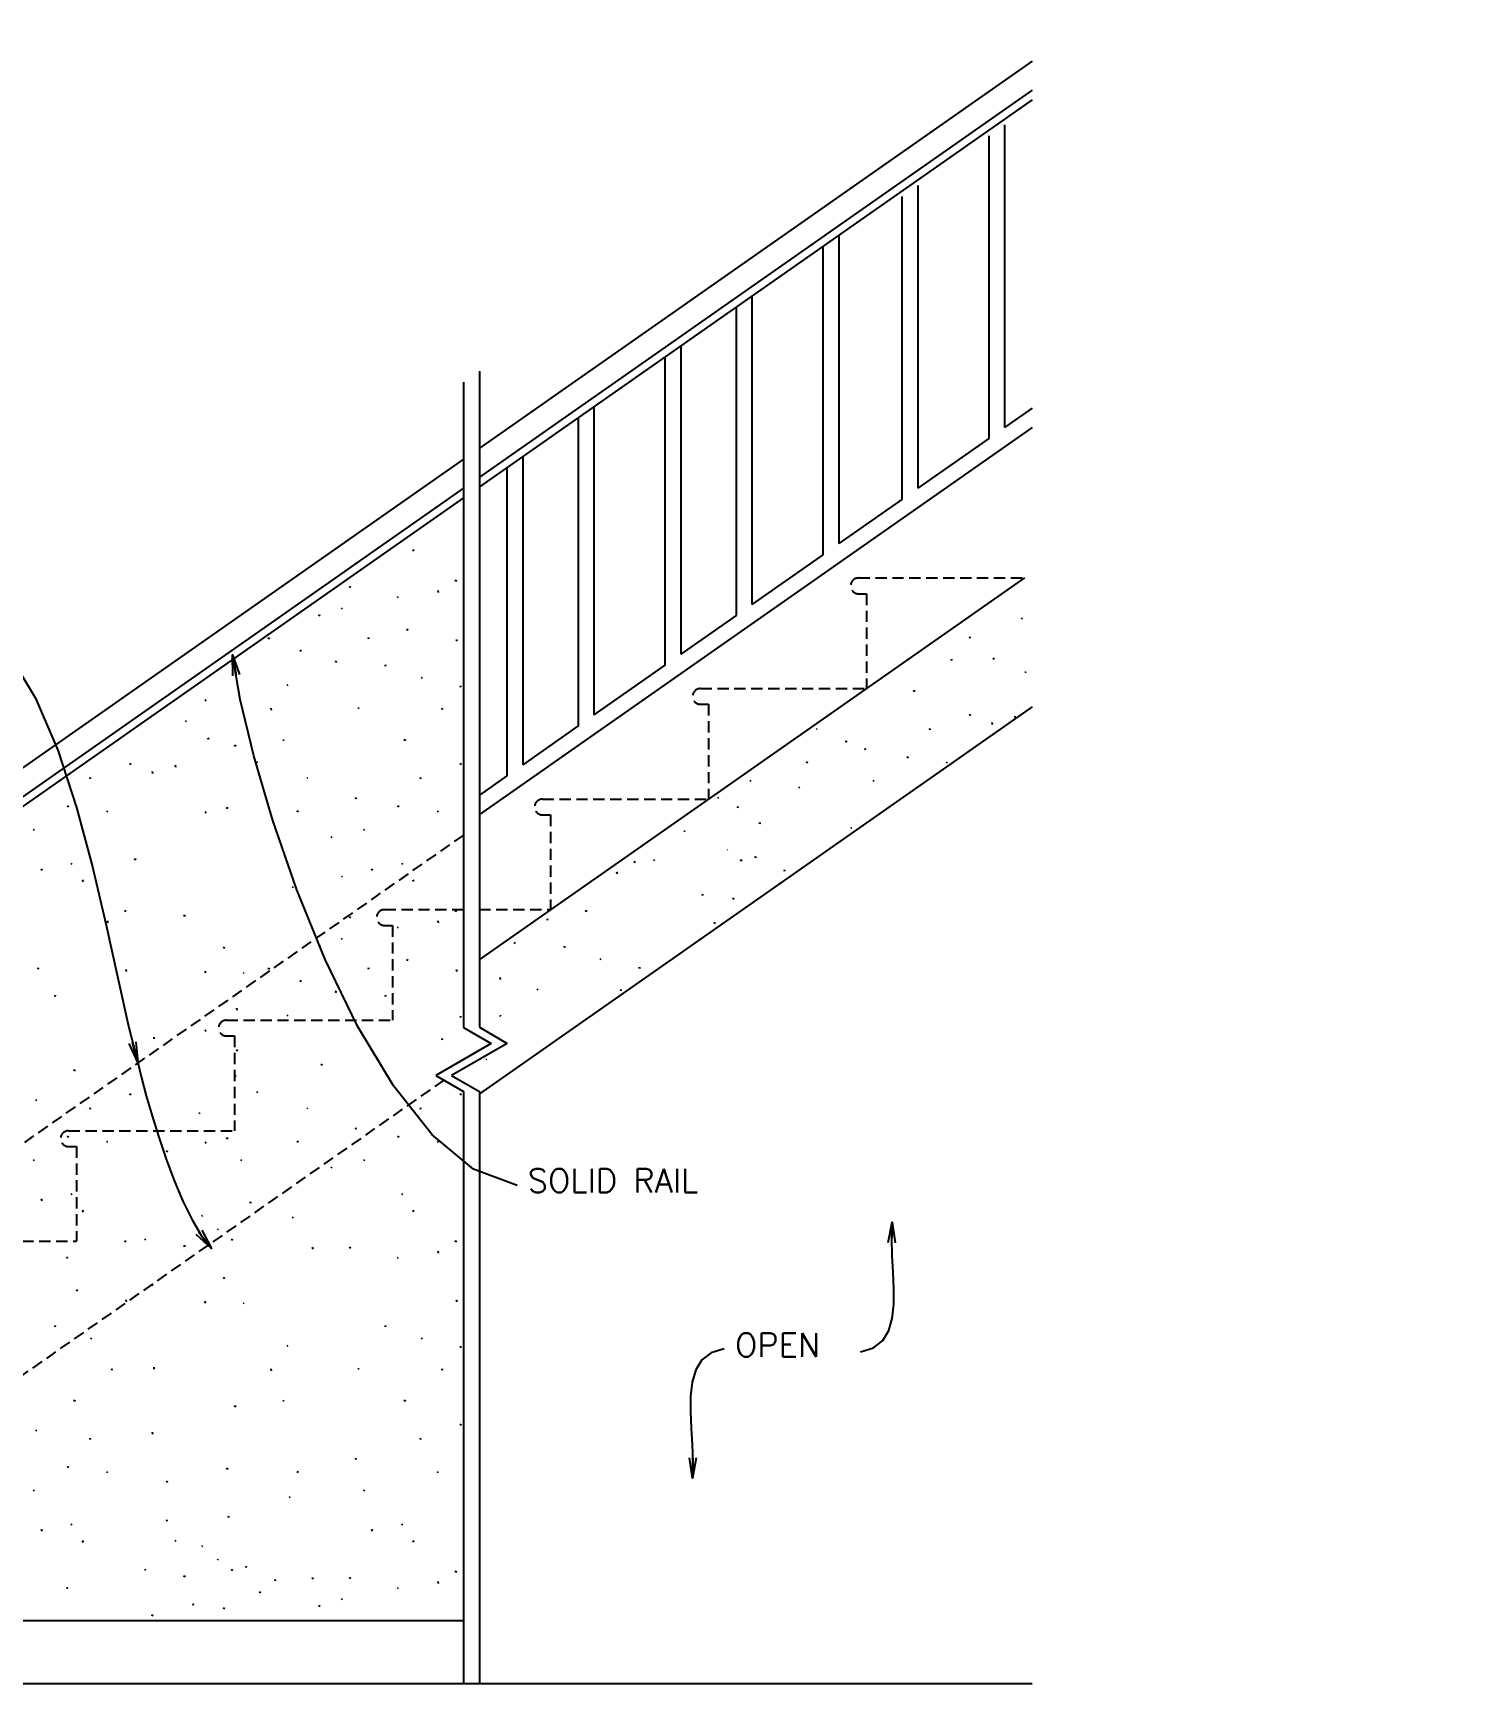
# Model space of a CAD drawing. Header units: inches. Extents: x -1842 to 12195, y -2228 to 2193.
# Drawn here: x 10715.2 to 10906.5, y 556.5 to 776.9 of the extents above; entities that cross this region are included whole.
import ezdxf

# ---------------------------------------------------------------- set-up
doc = ezdxf.new("R2010")
doc.units = ezdxf.units.IN
doc.header["$LTSCALE"] = 6
doc.header["$MEASUREMENT"] = 0
doc.linetypes.add('HIDDEN', pattern=[0.375, 0.25, -0.125])
for name, color, linetype in [('R-AGSFINE', 4, 'Continuous'), ('R-AGSHEAVY', 1, 'Continuous'), ('R-AGSMEDIUM', 2, 'Continuous'), ('R-AGSPATT', 4, 'Continuous'), ('R-AGSTEXT', 6, 'Continuous')]:
    doc.layers.add(name, color=color, linetype=linetype)
doc.styles.add('AGSROMANS', font='romans')

# ---------------------------------------------------------------- blocks, each defined once
blk = doc.blocks.new('AGSARROW')
for points in [[(-1, 0.167), (0, 0), (-1, -0.167)], [(0, 0), (-1, 0)]]:
    blk.add_lwpolyline(points)

msp = doc.modelspace()

# ---------------------------------------------------------------- linework, layer by layer
msp.add_lwpolyline([(9411.2171747, 1494.6223555, 0.5, 0.5, 0), (10906.2764094, 1494.6223555, 0, 0, 0), (10906.2764094, 368.173134, 0.5, 0.5, 0), (9411.2171747, 368.173134, 0.5, 0.5, 0)], format="xyseb")
at = {"layer": 'R-AGSFINE', "linetype": 'HIDDEN'}
for p, q in [((10824.8722459, 704.426749), (10846.9250829, 704.426749)), ((10824.8722459, 702.3311621), (10825.923822, 702.3311621)), ((10825.923822, 702.3311621), (10825.923822, 689.7273794)), ((10803.870985, 689.7273794), (10825.923822, 689.7273794)), ((10803.870985, 687.6317925), (10804.9225611, 687.6317925)), ((10804.9225611, 687.6317925), (10804.9225611, 675.0280099)), ((10782.8772894, 675.0280099), (10804.9225611, 675.0280099)), ((10782.8772894, 672.9324229), (10783.9213002, 672.9324229)), ((10783.9213002, 672.9324229), (10783.9213002, 660.3362056)), ((10772.376659, 670.246743), (10711.4835938, 627.6163017)), ((10761.8760285, 660.3362056), (10772.376659, 660.3362056)), ((10774.4798112, 660.3362056), (10783.9213002, 660.3362056)), ((10761.8760285, 658.2330534), (10762.9276046, 658.2330534)), ((10762.9276046, 658.2330534), (10762.9276046, 645.636836)), ((10740.8823329, 645.636836), (10762.9276046, 645.636836)), ((10740.8823329, 643.5336838), (10741.9339091, 643.5336838)), ((10741.9339091, 643.5336838), (10741.9339091, 630.9374665)), ((10769.7741973, 637.6630144), (10711.4835938, 596.8558093)), ((10719.8810721, 630.9374665), (10741.9339091, 630.9374665)), ((10719.8810721, 628.8418796), (10720.9326482, 628.8418796)), ((10720.9326482, 628.8418796), (10720.9326482, 616.2380969)), ((10711.4835938, 616.2380969), (10720.9326482, 616.2380969))]:
    msp.add_line(p, q, dxfattribs=at)
for centre in [(10824.8713395, 703.3790972), (10803.8733052, 688.6804732), (10782.8752709, 673.9818492), (10761.8772366, 659.2832252), (10740.8792023, 644.5846012), (10719.8811681, 629.8859772)]:
    msp.add_arc(centre, 1.0499017, 90, 270, dxfattribs=at)
at = {"layer": 'R-AGSHEAVY'}
for points in [[(10847.9690937, 773.1271993), (10774.4798112, 721.6831885)], [(10847.9690937, 769.2840291), (10774.4798112, 717.832453)], [(10847.9690937, 724.4445214), (10774.4798112, 673.0005106)], [(10772.376659, 720.2155211), (10711.4835938, 677.5850798)], [(10772.376659, 716.3647856), (10711.4835938, 673.7419096)], [(10847.9690937, 687.2762236), (10774.4798112, 635.8322128)]]:
    msp.add_lwpolyline(points, dxfattribs=at)
at = {"layer": 'R-AGSMEDIUM'}
for p, q in [((10847.9690937, 767.9979288), (10774.4798112, 716.553918)), ((10842.1967731, 763.2242272), (10842.1967731, 722.9617235)), ((10844.29236, 764.6994599), (10844.29236, 724.4369561)), ((10832.7477187, 756.6121588), (10832.7477187, 716.349655)), ((10830.6445665, 755.1369261), (10830.6445665, 714.8744223)), ((10822.2470883, 749.992525), (10822.2470883, 709.0037529)), ((10820.1439361, 748.5248577), (10820.1439361, 707.5285202)), ((10810.702447, 741.9127892), (10810.702447, 700.9164518)), ((10808.5992948, 740.4375565), (10808.5992948, 699.4412191)), ((10801.2458274, 735.3007208), (10801.2458274, 694.296818)), ((10774.4798112, 731.9341642), (10774.4798112, 644.6836088)), ((10799.1426752, 733.8254881), (10799.1426752, 692.8291507)), ((10772.376659, 730.4664968), (10772.376659, 644.6760435)), ((10787.5980339, 725.7457523), (10787.5980339, 684.7494148)), ((10789.7011861, 727.2134196), (10789.7011861, 686.2170822)), ((10847.9690937, 727.0015914), (10844.29236, 724.4369561)), ((10842.1967731, 722.9617235), (10832.7477187, 716.349655)), ((10778.1565449, 719.1261185), (10778.1565449, 678.1373464)), ((10780.2521318, 720.5937859), (10780.2521318, 679.6050138)), ((10772.376659, 715.0862506), (10711.4835938, 672.4633746)), ((10830.6445665, 714.8744223), (10822.2470883, 709.0037529)), ((10820.1439361, 707.5285202), (10810.702447, 700.9164518)), ((10846.9250829, 704.426749), (10774.4798112, 653.7165719)), ((10808.5992948, 699.4412191), (10801.2458274, 694.296818)), ((10799.1426752, 692.8291507), (10789.7011861, 686.2170822)), ((10787.5980339, 684.7494148), (10780.2521318, 679.6050138)), ((10778.1565449, 678.1373464), (10774.4798112, 675.5575806)), ((10772.376659, 644.6760435), (10776.060958, 642.5426301)), ((10774.4798112, 644.6836088), (10778.1641102, 642.5501954)), ((10776.060958, 642.5426301), (10768.6847947, 638.2909339)), ((10778.1641102, 642.5501954), (10770.7879469, 638.2984992)), ((10768.6847947, 638.2909339), (10772.376659, 636.1650858)), ((10770.7879469, 638.2984992), (10774.4798112, 636.1726511)), ((10772.376659, 636.1650858), (10772.376659, 557.4406187)), ((10774.4798112, 636.1726511), (10774.4798112, 557.4406187)), ((10711.4835938, 565.8380969), (10772.376659, 565.8380969)), ((10586.5427352, 557.4406187), (10847.9690937, 557.4406187))]:
    msp.add_line(p, q, dxfattribs=at)
at = {"layer": 'R-AGSPATT'}
for points in [[(10765.6208499, 708.1942662), (10765.7494599, 707.982438)], [(10757.4200694, 703.1557793), (10757.2006758, 703.2465628)], [(10771.4688235, 704.0106577), (10771.2418646, 704.0787454)], [(10763.6841342, 701.9302014), (10763.5479589, 701.8318526)], [(10768.94958, 702.7472533), (10769.0176677, 702.4975986)], [(10753.3196791, 699.4109579), (10753.0927202, 699.5017415)], [(10756.2474485, 700.4322728), (10756.1264038, 700.333924)], [(10846.6376016, 699.0856502), (10846.5316875, 698.9721708)], [(10759.7199193, 696.573972), (10759.7577457, 696.3394479)], [(10765.0307568, 697.4969381), (10764.803798, 697.5725911)], [(10839.8061396, 696.4831885), (10839.5640501, 696.5285803)], [(10746.6470883, 696.3394479), (10746.3898682, 696.4151008)], [(10750.6793909, 694.8717805), (10750.7474785, 694.6372563)], [(10771.4083011, 696.2713602), (10771.4763888, 696.0292707)], [(10755.543876, 693.2528072), (10755.3320477, 693.3435908)], [(10762.1483792, 692.7308018), (10761.913855, 692.7988895)], [(10837.3549838, 693.4873314), (10837.1355902, 693.555419)], [(10842.8019967, 693.8277697), (10842.8322579, 693.5932455)], [(10749.0074605, 690.2191236), (10748.9091117, 690.1207748)], [(10766.8691237, 691.1950468), (10766.748079, 691.0588715)], [(10772.1270042, 689.9694689), (10771.8849148, 690.0148607)], [(10847.1142153, 691.9591417), (10847.0083011, 691.8305316)], [(10738.1512612, 688.1764938), (10738.0150859, 688.078145)], [(10832.3845845, 689.333984), (10832.1349298, 689.4020717)], [(10746.7605677, 687.1097871), (10746.7983942, 686.8525671)], [(10758.4716455, 687.1476136), (10758.3732966, 687.0190036)], [(10769.6758484, 686.9736118), (10769.4564548, 687.0416994)], [(10839.8061396, 686.133864), (10839.5640501, 686.2170822)], [(10845.6616785, 686.0657763), (10845.7146356, 685.8085562)], [(10735.5185383, 685.445422), (10735.4126242, 685.316812)], [(10819.3420147, 684.3787154), (10819.2436659, 684.2728012)], [(10834.291039, 684.4694989), (10834.3439961, 684.2274094)], [(10842.5977337, 685.1957673), (10842.6279949, 684.9536778)], [(10738.3782201, 683.1607027), (10738.4765689, 682.9337439)], [(10742.1533026, 682.0713002), (10741.8960826, 682.1545184)], [(10748.4854551, 682.8883521), (10748.3871063, 682.7673074)], [(10764.7054491, 682.8202644), (10764.4557944, 682.8883521)], [(10823.3516214, 682.631132), (10823.109532, 682.706785)], [(10825.6968631, 681.7913842), (10825.7422549, 681.5719906)], [(10728.2104626, 679.6201444), (10727.9683732, 679.7033626)], [(10734.0660015, 679.5520567), (10734.1189586, 679.2948366)], [(10744.9902885, 680.0059744), (10744.8541132, 679.892495)], [(10772.1270042, 679.6201444), (10771.8849148, 679.7033626)], [(10818.1391327, 679.8471032), (10817.9121738, 679.9378868)], [(10831.5221408, 680.4977187), (10831.2951819, 680.5885022)], [(10836.6741072, 679.9378868), (10836.5379319, 679.8017115)], [(10722.6953621, 677.9557793), (10722.7483191, 677.7136898)], [(10731.0020568, 678.6820477), (10731.0323179, 678.4399582)], [(10751.6628793, 677.8649958), (10751.5645305, 677.7590816)], [(10766.6119036, 677.9557793), (10766.6648607, 677.7136898)], [(10810.5511411, 677.486731), (10810.4225311, 677.3505556)], [(10826.8997451, 677.486731), (10826.7862657, 677.3505556)], [(10758.0177277, 675.2776646), (10758.0631195, 675.058271)], [(10806.2691837, 675.2549687), (10806.1557043, 675.1490546)], [(10817.0194689, 676.616722), (10816.8908589, 676.5032425)], [(10719.9264638, 673.9839991), (10719.699505, 674.0747826)], [(10725.0784302, 673.4241672), (10724.9422549, 673.2879918)], [(10738.1512612, 673.3258183), (10738.0150859, 673.2199042)], [(10741.0790306, 673.7797361), (10740.8369412, 673.8478237)], [(10750.4599973, 673.3333836), (10750.2330384, 673.4241672)], [(10763.8430054, 673.9839991), (10763.6160465, 674.0747826)], [(10768.9949718, 673.4241672), (10768.8587965, 673.2879918)], [(10808.962429, 673.9159114), (10808.7430354, 673.9613032)], [(10715.3040682, 670.9730114), (10715.1905887, 670.836836)], [(10759.2206097, 670.9730114), (10759.1071303, 670.836836)], [(10801.8132246, 670.7914443), (10801.6997451, 670.6779648)], [(10811.8750679, 671.7673674), (10811.6178478, 671.8354551)], [(10823.9417145, 671.2604926), (10823.8282351, 671.1545785)], [(10754.8554341, 669.9970882), (10754.74952, 669.8836088)], [(10807.4645005, 668.2948967), (10807.4947616, 668.3327232)], [(10716.2270342, 665.7756532), (10716.3253831, 665.5259985)], [(10720.3349898, 666.4489645), (10720.2063798, 666.3430504)], [(10728.8535128, 666.9558393), (10728.6189886, 667.0390576)], [(10760.1435758, 665.7756532), (10760.2419247, 665.5259985)], [(10764.2515314, 666.4489645), (10764.1229214, 666.3430504)], [(10795.2314173, 666.6078357), (10795.0044584, 666.6759234)], [(10797.780922, 666.9331435), (10797.6598772, 666.8120987)], [(10809.4012162, 666.8120987), (10809.166692, 666.9028823)], [(10811.3001054, 667.2433206), (10811.0731465, 667.3114082)], [(10814.9768391, 665.6546085), (10815.0222309, 665.4352149)], [(10721.7043083, 664.2777247), (10721.8329184, 664.0658964)], [(10756.2625791, 664.746773), (10756.1490997, 664.6408589)], [(10765.6208499, 664.2777247), (10765.7494599, 664.0658964)], [(10792.7121738, 665.3444314), (10792.7802615, 665.0947766)], [(10749.7488595, 663.3471933), (10749.6202495, 663.2488444)], [(10804.2643804, 662.2350948), (10804.0449868, 662.3031825)], [(10808.3345095, 661.7055241), (10808.1075506, 661.7963077)], [(10727.5522819, 660.0941161), (10727.325323, 660.1622038)], [(10735.4126242, 659.4435007), (10735.1554041, 659.5342843)], [(10757.4200694, 659.2392377), (10757.2006758, 659.3300213)], [(10771.4688235, 660.0941161), (10771.2418646, 660.1622038)], [(10783.4825131, 659.1711501), (10783.5203396, 658.9366259)], [(10788.7933507, 660.0941161), (10788.5663918, 660.1697691)], [(10725.0330384, 658.8307118), (10725.1011261, 658.581057)], [(10763.6841342, 658.0136598), (10763.5479589, 657.915311)], [(10768.94958, 658.8307118), (10769.0176677, 658.581057)], [(10805.8606578, 658.505404), (10805.6488295, 658.5961876)], [(10740.6553741, 655.1918045), (10740.4284152, 655.2825881)], [(10753.3196791, 655.4944163), (10753.0927202, 655.5851999)], [(10756.2474485, 656.5157313), (10756.1264038, 656.4173824)], [(10779.3064698, 655.8499852), (10779.0946416, 655.9407688)], [(10785.910973, 655.3279798), (10785.6764488, 655.3960675)], [(10715.8033777, 652.6574305), (10715.8412042, 652.4229063)], [(10746.6470883, 652.4229063), (10746.3898682, 652.4985592)], [(10759.7199193, 652.6574305), (10759.7577457, 652.4229063)], [(10765.0307568, 653.5803965), (10764.803798, 653.6560495)], [(10790.6317175, 653.7922248), (10790.5106728, 653.6560495)], [(10795.889598, 652.5666469), (10795.6475086, 652.6120387)], [(10727.4917595, 652.3548186), (10727.5598472, 652.1127292)], [(10738.1815224, 651.9916844), (10737.9696941, 652.082468)], [(10743.1746175, 651.9462927), (10743.0762687, 651.8403785)], [(10750.6793909, 650.9552389), (10750.7474785, 650.7207148)], [(10771.4083011, 652.3548186), (10771.4763888, 652.1127292)], [(10777.1957523, 651.2881119), (10777.26384, 651.0460225)], [(10718.2318376, 648.8142602), (10717.9973134, 648.8823479)], [(10755.543876, 649.3362656), (10755.3320477, 649.4270492)], [(10762.1483792, 648.8142602), (10761.913855, 648.8823479)], [(10782.2342393, 649.7447916), (10782.1358904, 649.6161816)], [(10793.4384422, 649.5707898), (10793.2190486, 649.6388775)], [(10742.1911291, 647.2255481), (10742.2592168, 646.9834587)], [(10749.0074605, 646.3025821), (10748.9091117, 646.2042332)], [(10772.1270042, 646.0529273), (10771.8849148, 646.0983191)], [(10777.4000153, 646.1664067), (10777.188187, 646.2344944)], [(10738.1512612, 644.2599522), (10738.0150859, 644.1616034)], [(10788.2562147, 645.4779648), (10788.2183882, 645.4855301)], [(10731.2063197, 643.3975085), (10731.2365809, 643.1629843)], [(10742.3953921, 641.5591417), (10742.1684332, 641.6272293)], [(10769.6758484, 643.0570702), (10769.4564548, 643.1251579)], [(10753.6374215, 639.6526871), (10753.4255932, 639.7207748)], [(10775.4254731, 640.4621738), (10775.3271243, 640.3562596)], [(10720.7889076, 638.9037229), (10720.5392528, 638.9718105)], [(10742.1533026, 638.1547586), (10741.8960826, 638.2379768)], [(10715.6142453, 635.0378568), (10715.5083311, 634.9243773)], [(10728.2104626, 635.7036028), (10727.9683732, 635.786821)], [(10744.9902885, 636.0894329), (10744.8541132, 635.9759534)], [(10772.1270042, 635.7036028), (10771.8849148, 635.786821)], [(10722.6953621, 634.0392377), (10722.7483191, 633.7971483)], [(10737.3342093, 633.2978387), (10737.2282951, 633.1843593)], [(10751.6628793, 633.9484542), (10751.5645305, 633.84254)], [(10766.6119036, 634.0392377), (10766.6648607, 633.7971483)], [(10758.0177277, 631.361123), (10758.0631195, 631.1417295)], [(10719.9264638, 630.0674575), (10719.699505, 630.158241)], [(10725.0784302, 629.5076256), (10724.9422549, 629.3714503)], [(10733.0976437, 628.1458724), (10732.8706848, 628.2290906)], [(10738.1512612, 629.4092767), (10738.0150859, 629.3033626)], [(10741.0790306, 629.8631945), (10740.8369412, 629.9312822)], [(10750.4599973, 629.416842), (10750.2330384, 629.5076256)], [(10763.8430054, 630.0674575), (10763.6160465, 630.158241)], [(10768.9949718, 629.5076256), (10768.8587965, 629.3714503)], [(10715.3040682, 627.0564698), (10715.1905887, 626.9202945)], [(10742.8720057, 627.0564698), (10742.7433957, 626.9202945)], [(10754.8554341, 626.0805466), (10754.74952, 625.9670672)], [(10759.2206097, 627.0564698), (10759.1071303, 626.9202945)], [(10716.2270342, 621.8591116), (10716.3253831, 621.6094569)], [(10720.3349898, 622.5324229), (10720.2063798, 622.4265088)], [(10764.2515314, 622.5324229), (10764.1229214, 622.4265088)], [(10721.7043083, 620.3611831), (10721.8329184, 620.1493548)], [(10737.6746476, 619.6727412), (10737.5687334, 619.566827)], [(10744.1959325, 621.3371062), (10743.9387124, 621.4051939)], [(10749.7488595, 619.4306517), (10749.6202495, 619.3323029)], [(10765.6208499, 620.3611831), (10765.7494599, 620.1493548)], [(10739.7399733, 617.773852), (10739.7853651, 617.8646355)], [(10739.7853651, 617.8646355), (10739.8156263, 617.902462)], [(10727.5522819, 616.1775746), (10727.325323, 616.2456622)], [(10730.1017866, 616.5028823), (10729.9807418, 616.3818375)], [(10735.4126242, 615.5269591), (10735.1554041, 615.6177427)], [(10741.7220808, 616.3818375), (10741.4875566, 616.4726211)], [(10752.2756683, 615.4513062), (10752.3437559, 615.2092167)], [(10757.4200694, 615.3226961), (10757.2006758, 615.4134797)], [(10771.4688235, 616.1775746), (10771.2418646, 616.2456622)], [(10719.7675926, 614.0971182), (10719.6314173, 613.9987694)], [(10763.6841342, 614.0971182), (10763.5479589, 613.9987694)], [(10768.94958, 614.9141702), (10769.0176677, 614.6645154)], [(10740.6553741, 611.2752629), (10740.4284152, 611.3660465)], [(10721.1142153, 609.663855), (10720.8872564, 609.7395079)], [(10727.4917595, 608.438277), (10727.5598472, 608.1961876)], [(10731.1382321, 610.3749927), (10730.9188385, 610.4430804)], [(10771.4083011, 608.438277), (10771.4763888, 608.1961876)], [(10738.1815224, 608.0751429), (10737.9696941, 608.1659264)], [(10743.1746175, 608.0297511), (10743.0762687, 607.9238369)], [(10718.2318376, 604.8977187), (10717.9973134, 604.9658063)], [(10762.1483792, 604.8977187), (10761.913855, 604.9658063)], [(10722.9525821, 603.3619636), (10722.8315374, 603.2257883)], [(10749.0074605, 602.3860405), (10748.9091117, 602.2876916)], [(10766.8691237, 603.3619636), (10766.748079, 603.2257883)], [(10772.1270042, 602.1363857), (10771.8849148, 602.1817775)], [(10725.7593068, 599.1405286), (10725.5399133, 599.2086163)], [(10731.2063197, 599.4809669), (10731.2365809, 599.2464428)], [(10746.7605677, 599.2767039), (10746.7983942, 599.0194839)], [(10758.4716455, 599.3145304), (10758.3732966, 599.1859204)], [(10769.6758484, 599.1405286), (10769.4564548, 599.2086163)], [(10720.7889076, 594.9871813), (10720.5392528, 595.0552689)], [(10742.1533026, 594.238217), (10741.8960826, 594.3214353)], [(10748.4854551, 595.0552689), (10748.3871063, 594.9342242)], [(10764.7054491, 594.9871813), (10764.4557944, 595.0552689)], [(10715.6142453, 591.1213152), (10715.5083311, 591.0078357)], [(10731.0020568, 590.8489645), (10731.0323179, 590.6068751)], [(10772.1270042, 591.7870612), (10771.8849148, 591.8702794)], [(10722.6953621, 590.1226961), (10722.7483191, 589.8806067)], [(10766.6119036, 590.1226961), (10766.6648607, 589.8806067)], [(10758.0177277, 587.4445815), (10758.0631195, 587.2251879)], [(10719.9264638, 586.1509159), (10719.699505, 586.2416994)], [(10725.0784302, 585.591084), (10724.9422549, 585.4549087)], [(10733.0976437, 584.2293308), (10732.8706848, 584.312549)], [(10741.0790306, 585.9466529), (10740.8369412, 586.0147406)], [(10750.4599973, 585.5003005), (10750.2330384, 585.591084)], [(10768.9949718, 585.591084), (10768.8587965, 585.4549087)], [(10715.3040682, 583.1399282), (10715.1905887, 583.0037529)], [(10749.3403335, 582.2699192), (10749.2117235, 582.1564398)], [(10759.2206097, 583.1399282), (10759.1071303, 583.0037529)], [(10716.2270342, 577.9425701), (10716.3253831, 577.6929153)], [(10720.3349898, 578.6158814), (10720.2063798, 578.5099672)], [(10732.8933807, 579.2589315), (10732.9614683, 579.0017115)], [(10741.2832936, 579.5691086), (10741.0639, 579.6145004)], [(10760.1435758, 577.9425701), (10760.2419247, 577.6929153)], [(10764.2515314, 578.6158814), (10764.1229214, 578.5099672)], [(10721.7043083, 576.4446415), (10721.8329184, 576.2328132)], [(10734.1340892, 576.4446415), (10734.0206097, 576.3311621)], [(10737.6746476, 575.7561996), (10737.5687334, 575.6502855)], [(10765.6208499, 576.4446415), (10765.7494599, 576.2328132)], [(10739.7399733, 573.8573104), (10739.7853651, 573.9480939)], [(10739.7853651, 573.9480939), (10739.8156263, 573.9859204)], [(10730.1017866, 572.5863407), (10729.9807418, 572.465296)], [(10735.4126242, 571.6104175), (10735.1554041, 571.7012011)], [(10741.7220808, 572.465296), (10741.4875566, 572.5560795)], [(10743.62097, 572.8965178), (10743.3940111, 572.9646055)], [(10747.2977037, 571.3078057), (10747.3430955, 571.0884121)], [(10752.2756683, 571.5347646), (10752.3437559, 571.2926751)], [(10757.4200694, 571.4061546), (10757.2006758, 571.4969381)], [(10768.94958, 570.9976286), (10769.0176677, 570.7479738)], [(10771.4688235, 572.261033), (10771.2418646, 572.3291206)], [(10719.7675926, 570.1805767), (10719.6314173, 570.0822278)], [(10745.4593369, 569.4921347), (10745.232378, 569.5677877)], [(10756.2474485, 568.6826481), (10756.1264038, 568.5842993)], [(10763.6841342, 570.1805767), (10763.5479589, 570.0822278)], [(10731.1382321, 566.4584512), (10730.9188385, 566.5265388)], [(10736.585245, 567.8882921), (10736.3658514, 567.9563797)], [(10740.6553741, 567.3587214), (10740.4284152, 567.4495049)], [(10753.3196791, 567.6613332), (10753.0927202, 567.7521167)]]:
    msp.add_lwpolyline(points, dxfattribs=at)
at = {"layer": 'R-AGSTEXT'}
for points in [[(10703.3853987, 700.7267142), (10708.0211032, 698.4618268), (10712.034069, 694.2274739), (10715.4855566, 688.4450291), (10718.4368269, 681.5358661), (10720.9491405, 673.9213584), (10723.0837583, 666.0228798), (10724.9019409, 658.2618039), (10726.4649492, 651.0595044), (10727.8340438, 644.837355), (10729.0704855, 640.0167292)], [(10779.5061937, 623.6720591), (10773.7232169, 625.8074292), (10768.217286, 630.3824546), (10763.051198, 636.891954), (10758.2877495, 644.8307459), (10753.9897373, 653.693649), (10750.2199583, 662.9754819), (10747.0412093, 672.1710631), (10744.516287, 680.7752113), (10742.7079883, 688.282745), (10741.6791099, 694.188483)], [(10729.0704855, 640.0167292), (10729.5669613, 637.9780272), (10730.2067953, 635.5717972), (10730.9765805, 632.8994987), (10731.8629099, 630.0625915), (10732.8523768, 627.1625352), (10733.9315741, 624.3007896), (10735.0870949, 621.5788144), (10736.3055324, 619.0980692), (10737.5734796, 616.9600138), (10738.8775296, 615.2661077)], [(10825.125532, 601.5378195), (10826.8553653, 602.0766901), (10828.087821, 603.0379801), (10828.9002901, 604.3619759), (10829.370164, 605.9889635), (10829.5748337, 607.8592293), (10829.5916904, 609.9130594), (10829.4981252, 612.0907401), (10829.3715294, 614.3325575), (10829.289294, 616.5787979), (10829.3288103, 618.7697475)], [(10807.0093723, 601.95845), (10805.279539, 601.4195788), (10804.0470833, 600.4582845), (10803.2346141, 599.1342773), (10802.7647403, 597.5072672), (10802.5600706, 595.6369645), (10802.5432139, 593.5830793), (10802.636779, 591.4053218), (10802.7633749, 589.1634021), (10802.8456102, 586.9170304), (10802.806094, 584.7259168)]]:
    msp.add_lwpolyline(points, dxfattribs=at)

# ---------------------------------------------------------------- block references
for p, xscale, yscale, zscale, rotation in [((10741.6791099, 694.188483), 2.723506454518163, 2.723506454518163, 2.723506454518163, 99.88269565869906), ((10729.0704855, 640.0167292), 2.723506454518164, 2.723506454518164, 2.723506454518164, 284.3856744800048), ((10738.8775296, 615.2661077), 2.723506454518163, 2.723506454518163, 2.723506454518163, 307.5907997746961), ((10829.3288103, 618.7697475), 2.723506454518164, 2.723506454518164, 2.723506454518164, 88.96671760457373), ((10802.806094, 584.7259168), 2.723506454518163, 2.723506454518163, 2.723506454518163, 268.9667949340678)]:
    msp.add_blockref('AGSARROW', p, dxfattribs=dict(at, xscale=xscale, yscale=yscale, zscale=zscale, rotation=rotation))

# ---------------------------------------------------------------- texts
at = {"layer": 'R-AGSTEXT', "style": 'AGSROMANS'}
for s, p in [('SOLID RAIL', (10780.9066812, 622.7388042)), ('OPEN', (10808.4594882, 600.8829675))]:
    msp.add_text(s, height=3.15, dxfattribs=at).set_placement(p)

doc.saveas('drawing.dxf')
